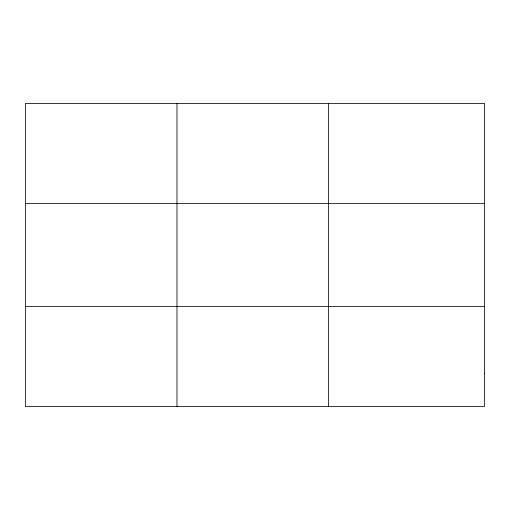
<?xml version="1.0" encoding="UTF-8"?>
<svg xmlns="http://www.w3.org/2000/svg" width="510" height="510" viewBox="0 0 510 510"><rect width="100%" height="100%" fill="white"/><g stroke="black" fill="none" stroke-linecap="round" stroke-linejoin="round"><path stroke-width="0.76" d="M176.97 103.428L176.97 406.572M328.44 103.428L328.44 406.572M25.5 203.465L484.5 203.465M25.5 306.535L484.5 306.535M484.5 373.224L484.5 406.572L25.5 406.572L25.5 103.428L484.5 103.428L484.5 373.224"/></g></svg>
